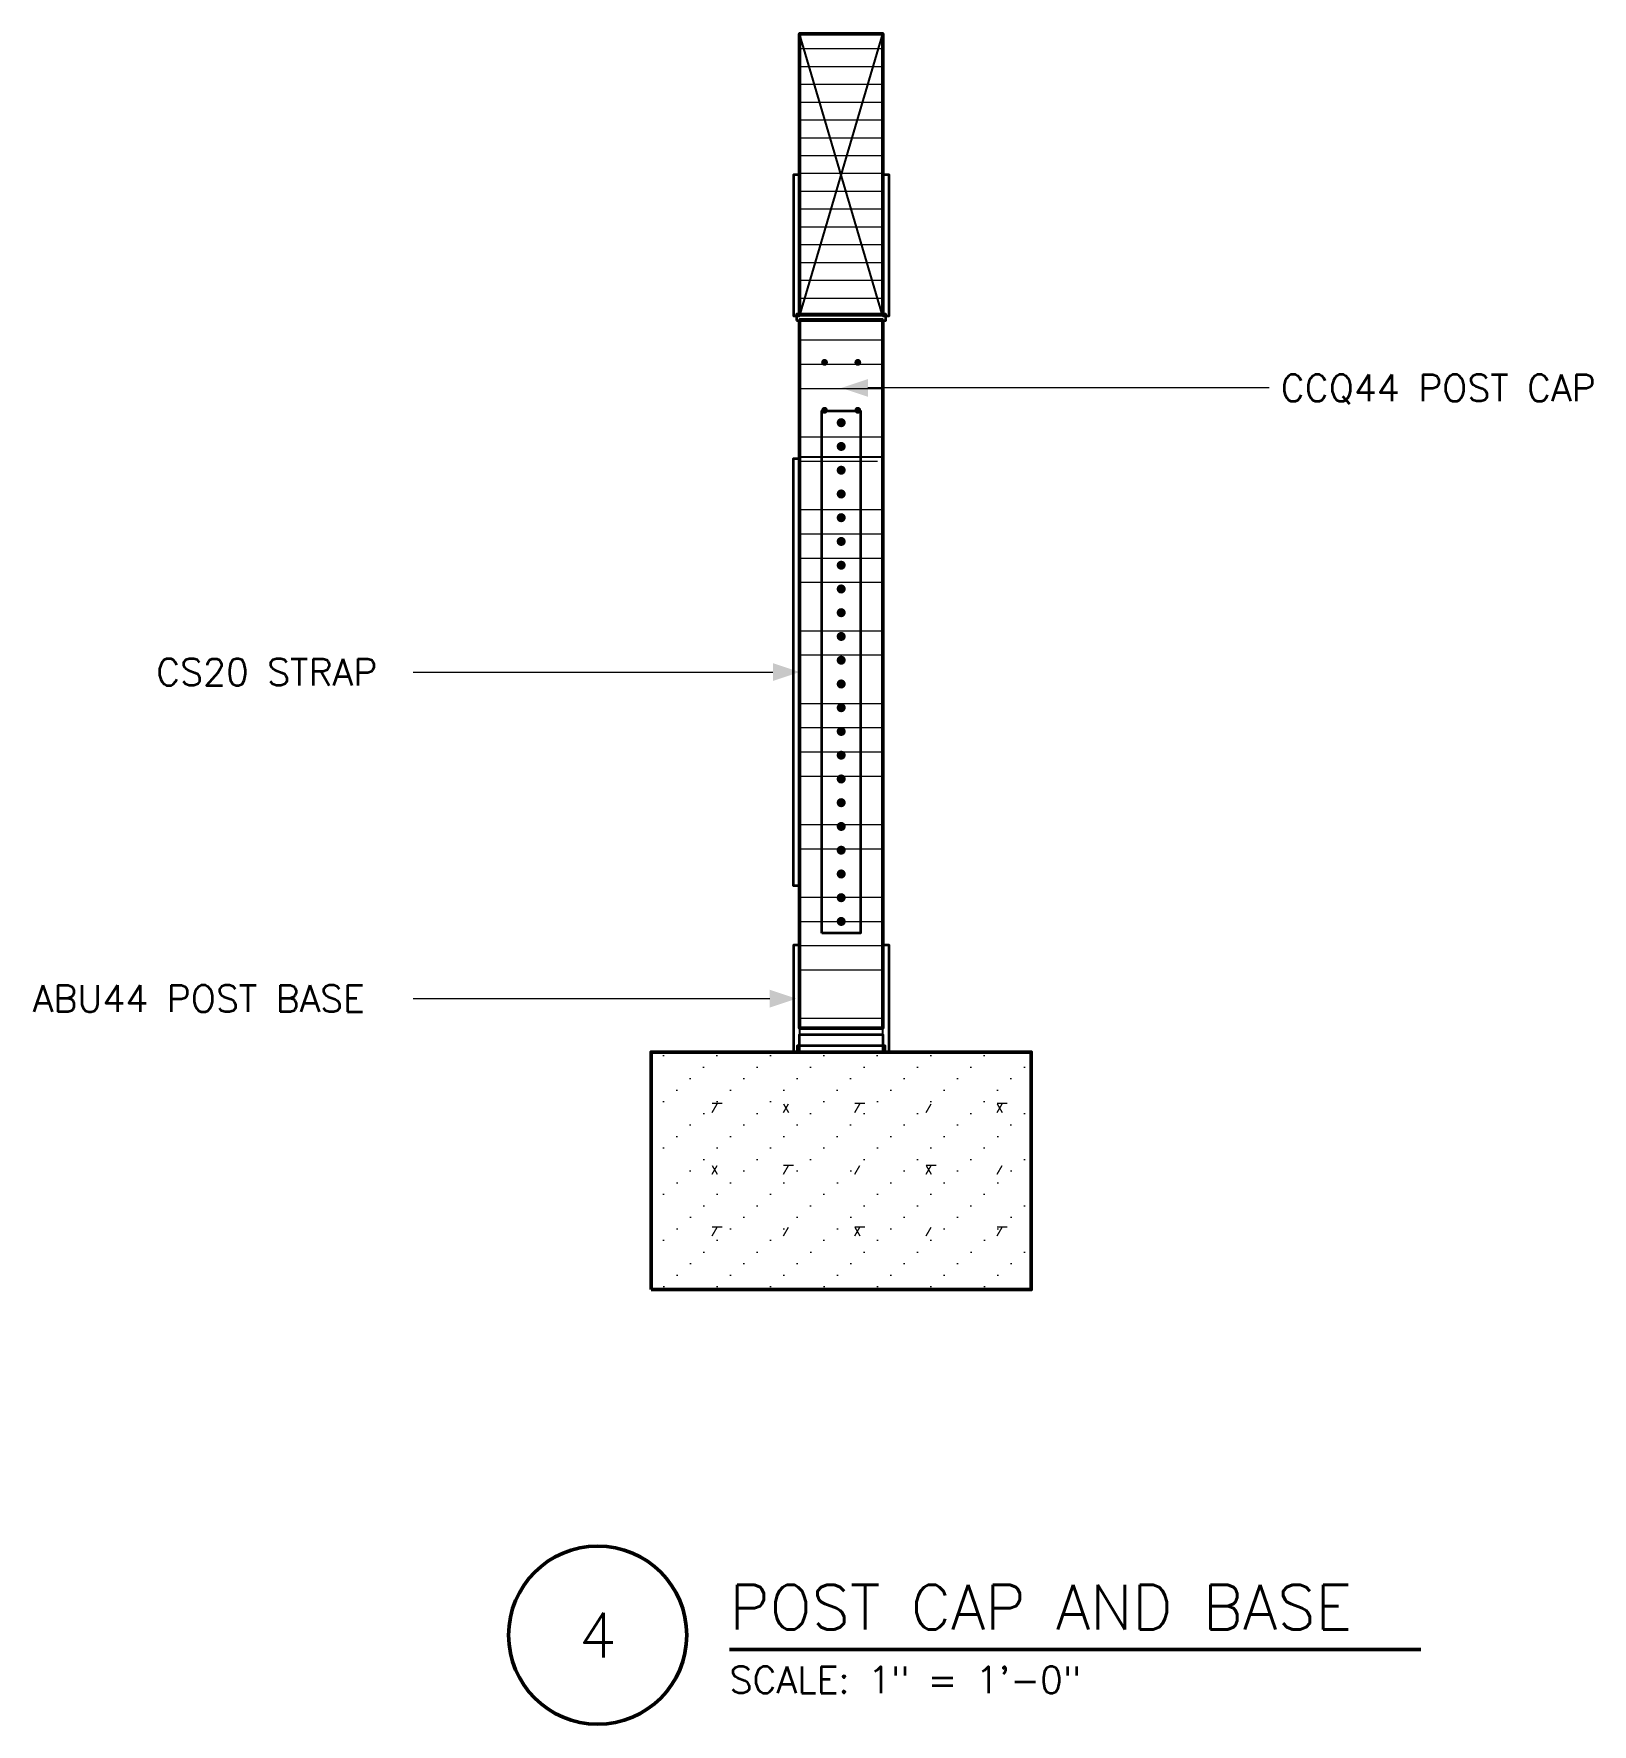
# Model space of a CAD drawing. Header units: inches. Extents: x 47.8 to 113.4, y -59.3 to 11.9.
import ezdxf
from ezdxf.enums import TextEntityAlignment as Align

# ---------------------------------------------------------------- set-up
doc = ezdxf.new("R2010")
doc.units = ezdxf.units.IN
doc.header["$MEASUREMENT"] = 0
for name, color, linetype, lineweight in [('S-ANNO-NOTE', 7, 'CONTINUOUS', 18), ('S-ANNO-TTLB', 7, 'CONTINUOUS', 50), ('S-DETL-BYND', 7, 'CONTINUOUS', 25), ('S-DETL-CUT', 7, 'CONTINUOUS', 50), ('S-DETL-PATT', 7, 'CONTINUOUS', 9), ('S-DETL-STL', 7, 'CONTINUOUS', 35)]:
    doc.layers.add(name, color=color, linetype=linetype, lineweight=lineweight)
doc.styles.add('KERF', font='romans.shx')

msp = doc.modelspace()

# ---------------------------------------------------------------- hatches: boundary and pattern name
at = {"layer": 'S-ANNO-NOTE', "lineweight": 50}
for points in [[(81.75, -3.036), (82.875, -3.411), (82.875, -2.661)], [(80, -15), (78.875, -14.625), (78.875, -15.375)], [(79.868, -28.75), (78.743, -28.375), (78.743, -29.125)]]:
    msp.add_hatch(color=256, dxfattribs=at).paths.add_polyline_path(points)
at = {"layer": 'S-DETL-PATT', "lineweight": 9}
h = msp.add_hatch(dxfattribs=at)
h.set_pattern_fill('KERF-LAM', color=256, style=0)
h.set_pattern_definition([(0, (0, 0), (0, 0.75), [])])
h.paths.add_polyline_path([(80, 0), (83.5, 0), (83.5, 11.875), (80, 11.875)])
h = msp.add_hatch(dxfattribs=at)
h.set_pattern_fill('KERF-GRAIN', color=256, angle=90, style=0)
h.set_pattern_definition([(0, (0, 0), (4.92, 1.02), [19.2, -4.8, 9.6, -6])])
h.paths.add_polyline_path([(80, -30), (83.5, -30), (83.5, 0), (80, 0)])
h = msp.add_hatch(dxfattribs=at)
h.set_pattern_fill('KERF-CONC', color=256, style=0)
h.set_pattern_definition([(0, (0, 0), (1.1244, 0.9732), [0, -2.25]), (0, (0.564, 0.48), (1.1244, 0.9732), [0, -2.25]), (60, (1.32, 0.24), (3, 2.598), [0.42, -5.58]), (180, (1.74, 0.6), (3, 2.598), [0.42, -5.58]), (300, (1.32, 0.6), (3, 2.598), [0.42, -5.58])])
h.paths.add_polyline_path([(73.75, -41), (89.75, -41), (89.75, -31), (73.75, -31)])
at = {"layer": 'S-DETL-STL', "lineweight": 50}
for points in [[(81.194, -1.959375, 1), (80.906, -1.959375, 1)], [(81.194, -1.959375, 1), (80.906, -1.959375, 1)], [(82.594, -1.959375, 1), (82.306, -1.959375, 1)], [(82.594, -1.959375, 1), (82.306, -1.959375, 1)], [(81.194, -3.978125, 1), (80.906, -3.978125, 1)], [(81.194, -3.978125, 1), (80.906, -3.978125, 1)], [(82.594, -3.978125, 1), (82.306, -3.978125, 1)], [(82.594, -3.978125, 1), (82.306, -3.978125, 1)], [(81.942, -4.5, 1), (81.558, -4.5, 1)], [(81.942, -5.5, 1), (81.558, -5.5, 1)], [(81.942, -6.5, 1), (81.558, -6.5, 1)], [(81.942, -7.5, 1), (81.558, -7.5, 1)], [(81.942, -8.5, 1), (81.558, -8.5, 1)], [(81.942, -9.5, 1), (81.558, -9.5, 1)], [(81.942, -10.5, 1), (81.558, -10.5, 1)], [(81.942, -11.5, 1), (81.558, -11.5, 1)], [(81.942, -12.5, 1), (81.558, -12.5, 1)], [(81.942, -13.5, 1), (81.558, -13.5, 1)], [(81.942, -14.5, 1), (81.558, -14.5, 1)], [(81.942, -15.5, 1), (81.558, -15.5, 1)], [(81.942, -16.5, 1), (81.558, -16.5, 1)], [(81.942, -17.5, 1), (81.558, -17.5, 1)], [(81.942, -18.5, 1), (81.558, -18.5, 1)], [(81.942, -19.5, 1), (81.558, -19.5, 1)], [(81.942, -20.5, 1), (81.558, -20.5, 1)], [(81.942, -21.5, 1), (81.558, -21.5, 1)], [(81.942, -22.5, 1), (81.558, -22.5, 1)], [(81.942, -23.5, 1), (81.558, -23.5, 1)], [(81.942, -24.5, 1), (81.558, -24.5, 1)], [(81.942, -25.5, 1), (81.558, -25.5, 1)]]:
    msp.add_hatch(color=256, dxfattribs=at).paths.add_polyline_path(points)

# ---------------------------------------------------------------- linework, layer by layer
at = {"layer": 'S-ANNO-NOTE', "lineweight": 18}
for points in [[(99.77, -3.036), (98.27, -3.036), (82.875, -3.036)], [(63.73, -15), (65.23, -15), (78.875, -15)], [(63.73, -28.75), (65.23, -28.75), (78.743, -28.75)]]:
    msp.add_lwpolyline(points, dxfattribs=at)
at = {"layer": 'S-ANNO-TTLB', "lineweight": 50}
msp.add_lwpolyline([(67.75, -55.55, 1), (75.25, -55.55, 1)], format="xyb", close=True, dxfattribs=at)
msp.add_lwpolyline([(77.05, -56.15), (106.157143, -56.15)], dxfattribs=at)
at = {"layer": 'S-DETL-BYND', "lineweight": 25}
for points in [[(83.480916, 0.06475), (80, 11.875)], [(80.019084, 0.06475), (83.5, 11.875)], [(80, -30), (80, -30.264)], [(83.5, -30.264), (83.5, -30)], [(79.8954, -31), (80, -31)], [(83.5, -31), (83.6046, -31)]]:
    msp.add_lwpolyline(points, dxfattribs=at)
msp.add_lwpolyline([(80, -5.9375), (83.5, -5.9375), (83.5, -0.1345), (80, -0.1345)], close=True, dxfattribs=at)
at = {"layer": 'S-DETL-CUT', "lineweight": 50}
for points in [[(83.5, 0.06475), (83.5, 5.9375), (83.5, 11.875), (80, 11.875), (80, 5.9375), (80, 0.06475)], [(80, -0.19925), (80, -5.9375), (80, -6), (80, -24), (80, -26.5), (80, -30), (83.5, -30), (83.5, -26.5), (83.5, -5.9375), (83.5, -0.19925)]]:
    msp.add_lwpolyline(points, dxfattribs=at)
msp.add_lwpolyline([(73.75, -41), (89.75, -41), (89.75, -31), (73.75, -31)], close=True, dxfattribs=at)
at = {"layer": 'S-DETL-STL', "lineweight": 35}
for points in [[(80, 5.9375), (79.736, 5.9375), (79.736, 0), (80, 0), (80, 0.06475)], [(83.5, 0.06475), (83.5, 0), (83.764, 0), (83.764, 5.9375), (83.5, 5.9375)], [(80, -24), (79.736, -24), (79.736, -6), (80, -6)], [(80, -26.5), (79.736, -26.5), (79.736, -31)], [(83.764, -31), (83.764, -26.5), (83.5, -26.5)], [(80, -31), (80, -30.264), (83.5, -30.264), (83.5, -31)], [(83.6046, -31), (83.6046, -30.736), (79.8954, -30.736), (79.8954, -31)]]:
    msp.add_lwpolyline(points, dxfattribs=at)
for points in [[(79.8655, -0.19925), (83.6345, -0.19925), (83.6345, 0.06475), (79.8655, 0.06475)], [(80.9375, -26), (80.9375, -4), (82.5625, -4), (82.5625, -26)]]:
    msp.add_lwpolyline(points, close=True, dxfattribs=at)

# ---------------------------------------------------------------- texts
at = {"layer": 'S-ANNO-NOTE', "lineweight": 18, "style": 'KERF'}
for s, p in [('CCQ44 POST CAP', (100.25, -3.5985)), ('CS20 STRAP', (52.910714, -15.5625)), ('ABU44 POST BASE', (47.714286, -29.3125))]:
    msp.add_text(s, height=1.125, dxfattribs=at).set_placement(p)
at = {"layer": 'S-ANNO-TTLB', "lineweight": 50, "style": 'KERF'}
msp.add_text('POST CAP AND BASE', height=1.875, dxfattribs=at).set_placement((77.05, -55.31))
msp.add_text('4', height=1.875, dxfattribs=at).set_placement((71.5, -55.55), align=Align.MIDDLE_CENTER)
at = {"layer": 'S-ANNO-TTLB', "lineweight": 18, "style": 'KERF'}
msp.add_text('SCALE: 1" = 1\'-0"', height=1.125, dxfattribs=at).set_placement((77.05, -57.995))

doc.saveas('drawing.dxf')
